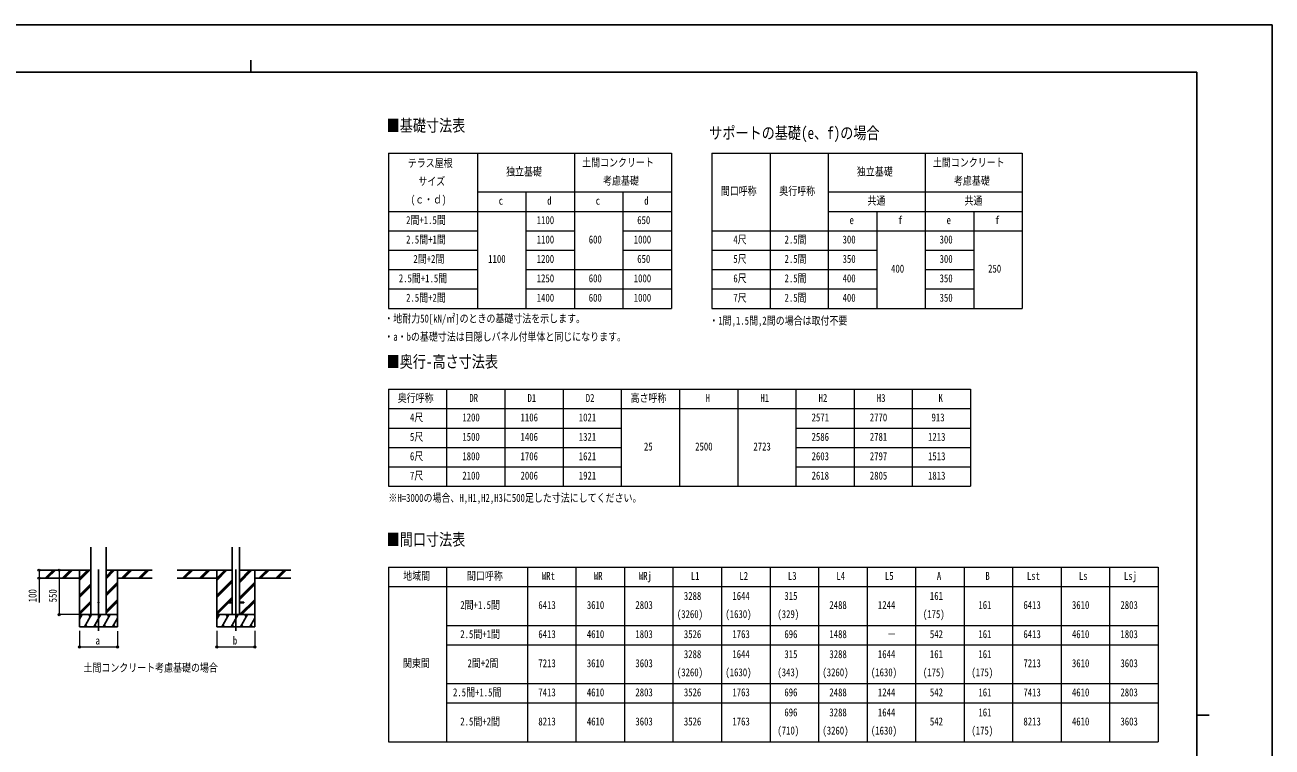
# Model space of a CAD drawing. Units: millimetres, scale not verified. Extents: x -12615 to 12615, y -8910 to 8910.
# Drawn here: x -2811 to 12615, y -20 to 8910 of the extents above; entities that cross this region are included whole.
import ezdxf
from ezdxf.enums import TextEntityAlignment as Align

# ---------------------------------------------------------------- set-up
doc = ezdxf.new("R2010")
doc.units = ezdxf.units.MM
doc.header["$LTSCALE"] = 50
doc.layers.add('0-1_TABLE1', color=7, linetype='Continuous', lineweight=18)
doc.layers.add('0-7_YKK_D', color=6, linetype='Continuous', lineweight=18)
for name, color, linetype in [('0-2_USER1', 3, 'Continuous'), ('0-4_YKK_12', 2, 'Continuous'), ('0-6_YKK_A1', 4, 'Continuous'), ('0-8_YKK_ZWAK', 7, 'Continuous')]:
    doc.layers.add(name, color=color, linetype=linetype)
doc.styles.add('ＭＳ ゴシック', font='')
doc.styles.get('ＭＳ ゴシック').set_extended_font_data('MS Gothic')

msp = doc.modelspace()

# ---------------------------------------------------------------- linework, layer by layer
at = {"layer": '0-1_TABLE1'}
for p, q in [((1685.06, 7325), (5185.06, 7325)), ((1685.06, 7325), (1685.06, 5405)), ((2785.06, 7325), (2785.06, 5405)), ((3985.06, 7325), (3985.06, 5405)), ((5185.06, 7325), (5185.06, 5405)), ((5685.06, 7325), (9525.06, 7325)), ((5685.06, 7325), (5685.06, 5405)), ((6405.06, 7325), (6405.06, 5405)), ((7125.06, 7325), (7125.06, 5405)), ((8325.06, 7325), (8325.06, 5405)), ((2785.06, 6845), (5185.06, 6845)), ((3385.06, 6845), (3385.06, 5405)), ((4585.06, 6845), (4585.06, 5405)), ((7125.06, 6845), (9525.06, 6845)), ((1685.06, 6605), (5185.06, 6605)), ((7125.06, 6605), (9525.06, 6605)), ((7725.06, 6605), (7725.06, 5405)), ((8925.06, 6605), (8925.06, 5405)), ((1685.06, 6365), (2785.06, 6365)), ((3385.06, 6365), (3985.06, 6365)), ((4585.06, 6365), (5185.06, 6365)), ((5685.06, 6365), (9525.06, 6365)), ((1685.06, 6125), (2785.06, 6125)), ((3385.06, 6125), (3985.06, 6125)), ((4585.06, 6125), (5185.06, 6125)), ((5685.06, 6125), (7725.06, 6125)), ((8325.06, 6125), (8925.06, 6125)), ((1685.06, 5885), (2785.06, 5885)), ((3385.06, 5885), (5185.06, 5885)), ((5685.06, 5885), (7725.06, 5885)), ((8325.06, 5885), (8925.06, 5885)), ((1685.06, 5645), (2785.06, 5645)), ((3385.06, 5645), (5185.06, 5645)), ((5685.06, 5645), (7725.06, 5645)), ((8325.06, 5645), (8925.06, 5645)), ((1685.06, 5405), (5185.06, 5405)), ((1685.06, 4405), (8885.06, 4405)), ((1685.06, 4405), (1685.06, 3205)), ((2405.06, 4405), (2405.06, 3205)), ((3125.06, 4405), (3125.06, 3205)), ((3845.06, 4405), (3845.06, 3205)), ((4565.06, 4405), (4565.06, 3205)), ((5285.06, 4405), (5285.06, 3205)), ((6005.06, 4405), (6005.06, 3205)), ((6725.06, 4405), (6725.06, 3205)), ((7445.06, 4405), (7445.06, 3205)), ((8165.06, 4405), (8165.06, 3205)), ((8885.06, 4405), (8885.06, 3205)), ((1685.06, 4165), (8885.06, 4165)), ((1685.06, 3925), (4565.06, 3925)), ((6725.06, 3925), (8885.06, 3925)), ((1685.06, 3685), (4565.06, 3685)), ((6725.06, 3685), (8885.06, 3685)), ((1685.06, 3445), (4565.06, 3445)), ((6725.06, 3445), (8885.06, 3445)), ((1685.06, 3205), (8885.06, 3205)), ((1685.06, 2205), (11205.06, 2205)), ((1685.06, 2205), (1685.06, 45)), ((2405.06, 2205), (2405.06, 45)), ((3405.06, 2205), (3405.06, 45)), ((4005.06, 2205), (4005.06, 45)), ((4605.06, 2205), (4605.06, 45)), ((5205.06, 2205), (5205.06, 45)), ((5805.06, 2205), (5805.06, 45)), ((6405.06, 2205), (6405.06, 45)), ((7005.06, 2205), (7005.06, 45)), ((7605.06, 2205), (7605.06, 45)), ((8205.06, 2205), (8205.06, 45)), ((8805.06, 2205), (8805.06, 45)), ((9405.06, 2205), (9405.06, 45)), ((10005.06, 2205), (10005.06, 45)), ((10605.06, 2205), (10605.06, 45)), ((11205.06, 2205), (11205.06, 45)), ((1685.06, 1965), (11205.06, 1965)), ((2405.06, 1485), (11205.06, 1485)), ((2405.06, 1245), (11205.06, 1245)), ((2405.06, 765), (11205.06, 765)), ((2405.06, 525), (11205.06, 525)), ((1685.06, 45), (11205.06, 45))]:
    msp.add_line(p, q, dxfattribs=at)
for points in [[(9525.06, 7325), (9525.06, 6605), (9525.06, 5405)], [(5685.06, 5405), (6405.06, 5405), (7725.06, 5405), (9525.06, 5405)]]:
    msp.add_lwpolyline(points, dxfattribs=at)
at = {"layer": '0-4_YKK_12'}
for p, q in [((-1901.91, 2176.54), (-1901.91, 1417.33)), ((-203.45, 2176.54), (-203.45, 1417.33))]:
    msp.add_line(p, q, dxfattribs=at)
at = {"layer": '0-6_YKK_A1'}
for p, q in [((-1995.66, 1617.33), (-1995.66, 2452.68)), ((-1808.16, 1617.33), (-1808.16, 2452.68)), ((-248.65, 2452.68), (-248.65, 1617.33)), ((-158.25, 2452.68), (-158.25, 1617.33)), ((-1995.66, 2167.33), (-2627.86, 2167.33)), ((-2561.17, 2068.73), (-2462.57, 2167.33)), ((-2548.43, 2067.33), (-2448.43, 2167.33)), ((-2534.29, 2067.33), (-2434.29, 2167.33)), ((-2349.04, 2068.73), (-2250.44, 2167.33)), ((-2336.3, 2067.33), (-2236.3, 2167.33)), ((-2322.16, 2067.33), (-2222.16, 2167.33)), ((-2136.91, 2167.33), (-2136.91, 1467.33)), ((-2136.91, 2040.45), (-2010.02, 2167.33)), ((-2136.91, 2054.59), (-2024.17, 2167.33)), ((-2136.91, 2068.73), (-2038.31, 2167.33)), ((-1808.16, 2060.83), (-1701.66, 2167.33)), ((-1808.16, 2074.97), (-1715.8, 2167.33)), ((-1808.16, 2089.11), (-1729.94, 2167.33)), ((-1808.16, 2167.33), (-1236.29, 2167.33)), ((-1666.91, 2167.33), (-1666.91, 1467.33)), ((-1617.81, 2067.33), (-1517.81, 2167.33)), ((-1603.67, 2067.33), (-1503.67, 2167.33)), ((-1589.53, 2067.33), (-1489.52, 2167.33)), ((-1405.68, 2067.33), (-1305.68, 2167.33)), ((-1391.54, 2067.33), (-1291.53, 2167.33)), ((-1377.39, 2067.33), (-1277.39, 2167.33)), ((-248.65, 2167.33), (-929.4, 2167.33)), ((-862.71, 2068.73), (-764.11, 2167.33)), ((-849.97, 2067.33), (-749.97, 2167.33)), ((-835.83, 2067.33), (-735.83, 2167.33)), ((-650.58, 2068.73), (-551.98, 2167.33)), ((-637.84, 2067.33), (-537.84, 2167.33)), ((-623.7, 2067.33), (-523.7, 2167.33)), ((-438.45, 2167.33), (-438.45, 1467.33)), ((-438.45, 2040.45), (-311.57, 2167.33)), ((-438.45, 2054.59), (-325.71, 2167.33)), ((-438.45, 2068.73), (-339.85, 2167.33)), ((-158.25, 2012.28), (-3.2, 2167.33)), ((-158.25, 2026.42), (-17.34, 2167.33)), ((-158.25, 2040.56), (-31.48, 2167.33)), ((-158.25, 2167.33), (479.76, 2167.33)), ((31.55, 2167.33), (31.55, 1467.33)), ((80.65, 2067.33), (180.65, 2167.33)), ((94.79, 2067.33), (194.79, 2167.33)), ((108.93, 2067.33), (208.93, 2167.33)), ((292.78, 2067.33), (392.78, 2167.33)), ((306.92, 2067.33), (406.92, 2167.33)), ((321.07, 2067.33), (421.07, 2167.33)), ((-2136.91, 2067.33), (-2627.86, 2067.33)), ((-1808.16, 1876.98), (-1666.91, 2018.23)), ((-1666.91, 2067.33), (-1236.29, 2067.33)), ((-438.45, 2067.33), (-929.4, 2067.33)), ((-438.45, 1856.6), (-248.65, 2046.4)), ((-438.45, 1842.46), (-248.65, 2032.26)), ((-438.45, 1828.32), (-248.65, 2018.12)), ((-158.25, 1828.43), (31.55, 2018.23)), ((31.55, 2067.33), (479.76, 2067.33)), ((-2136.91, 1856.6), (-1995.66, 1997.85)), ((-2136.91, 1842.46), (-1995.66, 1983.71)), ((-2136.91, 1828.32), (-1995.66, 1969.57)), ((-1808.16, 1862.84), (-1666.91, 2004.09)), ((-1808.16, 1848.7), (-1666.91, 1989.95)), ((-158.25, 1814.29), (31.55, 2004.09)), ((-158.25, 1800.15), (31.55, 1989.95)), ((-2136.91, 1644.47), (-1995.66, 1785.72)), ((-2136.91, 1630.33), (-1995.66, 1771.58)), ((-2135.76, 1617.33), (-1995.66, 1757.43)), ((-1808.16, 1664.85), (-1666.91, 1806.1)), ((-1808.16, 1650.71), (-1666.91, 1791.96)), ((-1808.16, 1636.57), (-1666.91, 1777.82)), ((-438.45, 1644.47), (-248.65, 1834.27)), ((-438.45, 1630.33), (-303.45, 1765.33)), ((-437.3, 1617.33), (-291.8, 1762.83)), ((-303.45, 1771.83), (-303.45, 1762.83)), ((-303.45, 1771.83), (-248.65, 1771.83)), ((-303.45, 1762.83), (-248.65, 1762.83)), ((-296.95, 1771.83), (-248.65, 1820.13)), ((-282.8, 1771.83), (-248.65, 1805.98)), ((-158.25, 1771.83), (-103.45, 1771.83)), ((-158.25, 1762.83), (-103.45, 1762.83)), ((-157.22, 1617.33), (31.55, 1806.1)), ((-143.08, 1617.33), (31.55, 1791.96)), ((-128.94, 1617.33), (31.55, 1777.82)), ((-103.45, 1771.83), (-103.45, 1762.83)), ((-1666.91, 1617.33), (-2136.91, 1617.33)), ((-2136.91, 1561.16), (-2104.48, 1617.33)), ((-2119.48, 1591.35), (-2134.48, 1617.33)), ((-2075.61, 1467.33), (-1989.01, 1617.33)), ((-2004.01, 1591.35), (-2019.01, 1617.33)), ((-1960.14, 1467.33), (-1873.54, 1617.33)), ((-1888.54, 1591.35), (-1903.54, 1617.33)), ((-1844.67, 1467.33), (-1758.07, 1617.33)), ((-1773.07, 1591.35), (-1788.07, 1617.33)), ((-1729.2, 1467.33), (-1666.91, 1575.22)), ((-1666.91, 1607.47), (-1672.6, 1617.33)), ((31.55, 1617.33), (-438.45, 1617.33)), ((-438.45, 1561.16), (-406.02, 1617.33)), ((-421.02, 1591.35), (-436.02, 1617.33)), ((-377.15, 1467.33), (-290.55, 1617.33)), ((-305.55, 1591.35), (-320.55, 1617.33)), ((-261.68, 1467.33), (-175.08, 1617.33)), ((-190.08, 1591.35), (-205.08, 1617.33)), ((-146.21, 1467.33), (-59.61, 1617.33)), ((-74.61, 1591.35), (-89.61, 1617.33)), ((-30.74, 1467.33), (31.55, 1575.22)), ((31.55, 1607.47), (25.86, 1617.33)), ((-2136.91, 1467.33), (-1666.91, 1467.33)), ((-2060.61, 1493.31), (-2045.61, 1467.33)), ((-1945.14, 1493.31), (-1930.14, 1467.33)), ((-1829.67, 1493.31), (-1814.67, 1467.33)), ((-1714.2, 1493.31), (-1699.2, 1467.33)), ((-438.45, 1467.33), (31.55, 1467.33)), ((-362.15, 1493.31), (-347.15, 1467.33)), ((-246.68, 1493.31), (-231.68, 1467.33)), ((-131.21, 1493.31), (-116.21, 1467.33)), ((-15.74, 1493.31), (-0.74, 1467.33))]:
    msp.add_line(p, q, dxfattribs=at)
msp.add_circle((-1901.91, 1767.33), 5, dxfattribs=at)
at = {"layer": '0-7_YKK_D'}
for p, q in [((-2629.41, 2167.33), (-2637.91, 2167.33)), ((-2386.91, 2167.33), (-2386.91, 1617.33)), ((-2628.86, 2067.33), (-2637.91, 2067.33)), ((-2137.91, 1617.33), (-2387.91, 1617.33)), ((-2136.91, 1417.33), (-2136.91, 1216.33)), ((-1666.91, 1413.26), (-1666.91, 1216.33)), ((-438.45, 1417.33), (-438.45, 1216.33)), ((31.55, 1417.33), (31.55, 1216.33)), ((-2136.91, 1217.33), (-1666.91, 1217.33)), ((-438.45, 1217.33), (31.55, 1217.33))]:
    msp.add_line(p, q, dxfattribs=at)
msp.add_lwpolyline([(-2636.91, 2167.33), (-2636.91, 2067.33), (-2636.91, 1769.61)], dxfattribs=at)
for centre in [(-2636.91, 2167.33), (-2386.91, 2167.33), (-2636.91, 2067.33), (-2386.91, 1617.33), (-2136.91, 1217.33), (-1666.91, 1217.33), (-438.45, 1217.33), (31.55, 1217.33)]:
    msp.add_circle(centre, 12.75, dxfattribs=at)
at = {"layer": '0-8_YKK_ZWAK'}
for p, q in [((-14.94, 8475), (-14.94, 8325)), ((11685.06, 8325), (-11714.94, 8325)), ((11685.06, 8325), (11685.06, -7575)), ((11685.06, 375), (11835.06, 375))]:
    msp.add_line(p, q, dxfattribs=at)
msp.add_lwpolyline([(-12615, -8910), (12615, -8910), (12615, 8910), (-12615, 8910)], close=True, dxfattribs=at)

# ---------------------------------------------------------------- texts
at = {"layer": '0-1_TABLE1', "style": 'ＭＳ ゴシック', "width": 0.8}
for s, p in [('テラス屋根', (1925.46, 7122.5)), ('土間コンクリート', (4081.06, 7130)), ('土間コンクリート', (8421.06, 7130)), ('独立基礎', (3140.26, 7017.5)), ('独立基礎', (7480.26, 7017.5)), ('サイズ', (2055.06, 6897.5)), ('考慮基礎', (4340.26, 6905)), ('考慮基礎', (8680.26, 6905)), ('(ｃ・ｄ)', (1961.46, 6672.5)), ('d', (3649.06, 6657.5)), ('d', (4849.06, 6657.5)), ('間口呼称', (5796.66, 6777.5)), ('奥行呼称', (6520.26, 6777.5)), ('共通', (7609.86, 6657.5)), ('共通', (8809.86, 6657.5)), ('c', (3049.06, 6657.5)), ('c', (4249.06, 6657.5)), ('2間+1.5間', (1903.86, 6417.5)), ('1100', (3519.46, 6417.5)), ('650', (4762.66, 6417.5)), ('e', (7389.06, 6417.5)), ('f', (7989.06, 6417.5)), ('e', (8589.06, 6417.5)), ('f', (9189.06, 6417.5)), ('2.5間+1間', (1903.86, 6177.5)), ('1100', (3519.46, 6177.5)), ('600', (4162.66, 6177.5)), ('1000', (4719.46, 6177.5)), ('4尺', (5951.46, 6177.5)), ('2.5間', (6585.06, 6177.5)), ('300', (7302.66, 6177.5)), ('300', (8502.66, 6177.5)), ('2間+2間', (1993.86, 5937.5)), ('1100', (2919.46, 5937.5)), ('1200', (3519.46, 5937.5)), ('650', (4762.66, 5937.5)), ('5尺', (5951.46, 5937.5)), ('2.5間', (6585.06, 5937.5)), ('350', (7302.66, 5937.5)), ('300', (8502.66, 5937.5)), ('400', (7902.66, 5817.5)), ('250', (9102.66, 5817.5)), ('2.5間+1.5間', (1813.86, 5697.5)), ('1250', (3519.46, 5697.5)), ('600', (4162.66, 5697.5)), ('1000', (4719.46, 5697.5)), ('6尺', (5951.46, 5697.5)), ('2.5間', (6585.06, 5697.5)), ('400', (7302.66, 5697.5)), ('350', (8502.66, 5697.5)), ('2.5間+2間', (1903.86, 5457.5)), ('1400', (3519.46, 5457.5)), ('600', (4162.66, 5457.5)), ('1000', (4719.46, 5457.5)), ('7尺', (5951.46, 5457.5)), ('2.5間', (6585.06, 5457.5)), ('400', (7302.66, 5457.5)), ('350', (8502.66, 5457.5)), ('奥行呼称', (1800.26, 4217.5)), ('DR', (2685.86, 4217.5)), ('D1', (3405.86, 4217.5)), ('D2', (4125.86, 4217.5)), ('高さ呼称', (4680.26, 4217.5)), ('H', (5609.06, 4217.5)), ('H1', (6285.86, 4217.5)), ('H2', (7005.86, 4217.5)), ('H3', (7725.86, 4217.5)), ('K', (8489.06, 4217.5)), ('4尺', (1951.46, 3977.5)), ('1200', (2599.46, 3977.5)), ('1106', (3319.46, 3977.5)), ('1021', (4039.46, 3977.5)), ('2571', (6919.46, 3977.5)), ('2770', (7639.46, 3977.5)), ('913', (8402.66, 3977.5)), ('5尺', (1951.46, 3737.5)), ('1500', (2599.46, 3737.5)), ('1406', (3319.46, 3737.5)), ('1321', (4039.46, 3737.5)), ('2586', (6919.46, 3737.5)), ('2781', (7639.46, 3737.5)), ('1213', (8359.46, 3737.5)), ('25', (4845.86, 3617.5)), ('2500', (5479.46, 3617.5)), ('2723', (6199.46, 3617.5)), ('6尺', (1951.46, 3497.5)), ('1800', (2599.46, 3497.5)), ('1706', (3319.46, 3497.5)), ('1621', (4039.46, 3497.5)), ('2603', (6919.46, 3497.5)), ('2797', (7639.46, 3497.5)), ('1513', (8359.46, 3497.5)), ('7尺', (1951.46, 3257.5)), ('2100', (2599.46, 3257.5)), ('2006', (3319.46, 3257.5)), ('1921', (4039.46, 3257.5)), ('2618', (6919.46, 3257.5)), ('2805', (7639.46, 3257.5)), ('1813', (8359.46, 3257.5)), ('地域間', (1868.66, 2017.5)), ('間口呼称', (2656.66, 2017.5)), ('WRt', (3582.66, 2017.5)), ('WR', (4225.86, 2017.5)), ('WRj', (4782.66, 2017.5)), ('L1', (5425.86, 2017.5)), ('L2', (6025.86, 2017.5)), ('L3', (6625.86, 2017.5)), ('L4', (7225.86, 2017.5)), ('L5', (7825.86, 2017.5)), ('A', (8469.06, 2017.5)), ('B', (9069.06, 2017.5)), ('Lst', (9582.66, 2017.5)), ('Ls', (10225.86, 2017.5)), ('Lsj', (10782.66, 2017.5)), ('3288', (5339.46, 1770)), ('1644', (5939.46, 1770)), ('315', (6582.66, 1770)), ('161', (8382.66, 1770)), ('2間+1.5間', (2573.86, 1657.5)), ('6413', (3539.46, 1657.5)), ('3610', (4139.46, 1657.5)), ('2803', (4739.46, 1657.5)), ('2488', (7139.46, 1657.5)), ('1244', (7739.46, 1657.5)), ('161', (8982.66, 1657.5)), ('6413', (9539.46, 1657.5)), ('3610', (10139.46, 1657.5)), ('2803', (10739.46, 1657.5)), ('(3260)', (5253.06, 1545)), ('(1630)', (5853.06, 1545)), ('(329)', (6496.26, 1545)), ('(175)', (8296.26, 1545)), ('2.5間+1間', (2573.86, 1297.5)), ('6413', (3539.46, 1297.5)), ('4610', (4139.46, 1297.5)), ('1803', (4739.46, 1297.5)), ('3526', (5339.46, 1297.5)), ('1763', (5939.46, 1297.5)), ('696', (6582.66, 1297.5)), ('1488', (7139.46, 1297.5)), ('542', (8382.66, 1297.5)), ('161', (8982.66, 1297.5)), ('6413', (9539.46, 1297.5)), ('4610', (10139.46, 1297.5)), ('1803', (10739.46, 1297.5)), ('－', (7854.66, 1297.5)), ('関東間', (1865.06, 937.5)), ('3288', (5339.46, 1050)), ('1644', (5939.46, 1050)), ('315', (6582.66, 1050)), ('3288', (7139.46, 1050)), ('1644', (7739.46, 1050)), ('161', (8382.66, 1050)), ('161', (8982.66, 1050)), ('2間+2間', (2663.86, 937.5)), ('7213', (3539.46, 937.5)), ('3610', (4139.46, 937.5)), ('3603', (4739.46, 937.5)), ('(3260)', (5253.06, 825)), ('(1630)', (5853.06, 825)), ('(343)', (6496.26, 825)), ('(3260)', (7053.06, 825)), ('(1630)', (7653.06, 825)), ('(175)', (8296.26, 825)), ('(175)', (8896.26, 825)), ('7213', (9539.46, 937.5)), ('3610', (10139.46, 937.5)), ('3603', (10739.46, 937.5)), ('2.5間+1.5間', (2483.86, 577.5)), ('7413', (3539.46, 577.5)), ('4610', (4139.46, 577.5)), ('2803', (4739.46, 577.5)), ('3526', (5339.46, 577.5)), ('1763', (5939.46, 577.5)), ('696', (6582.66, 577.5)), ('2488', (7139.46, 577.5)), ('1244', (7739.46, 577.5)), ('542', (8382.66, 577.5)), ('161', (8982.66, 577.5)), ('7413', (9539.46, 577.5)), ('4610', (10139.46, 577.5)), ('2803', (10739.46, 577.5)), ('2.5間+2間', (2573.86, 217.5)), ('8213', (3539.46, 217.5)), ('4610', (4139.46, 217.5)), ('3603', (4739.46, 217.5)), ('3526', (5339.46, 217.5)), ('1763', (5939.46, 217.5)), ('696', (6582.66, 330)), ('3288', (7139.46, 330)), ('1644', (7739.46, 330)), ('542', (8382.66, 217.5)), ('161', (8982.66, 330)), ('8213', (9539.46, 217.5)), ('4610', (10139.46, 217.5)), ('3603', (10739.46, 217.5)), ('(710)', (6496.26, 105)), ('(3260)', (7053.06, 105)), ('(1630)', (7653.06, 105)), ('(175)', (8896.26, 105))]:
    msp.add_text(s, height=98.97, dxfattribs=at).set_placement(p, align=Align.BOTTOM_LEFT)
at = {"layer": '0-2_USER1', "style": 'ＭＳ ゴシック', "width": 0.8}
for s, height, p in [('■基礎寸法表', 148.5, (1663.4, 7547.5)), ('サポートの基礎(e、f)の場合', 148.5, (5654, 7456)), ('・地耐力50[kN/㎡]のときの基礎寸法を示します。', 98.97, (1634.34, 5199.87)), ('・1間,1.5間,2間の場合は取付不要', 98.97, (5654.85, 5174.13)), ('・a・bの基礎寸法は目隠しパネル付単体と同じになります。', 98.97, (1634.34, 4974.87)), ('■奥行-高さ寸法表', 148.5, (1663.4, 4627.5)), ('※H=3000の場合、H,H1,H2,H3に500足した寸法にしてください。', 98.97, (1685, 2982)), ('■間口寸法表', 148.5, (1663.4, 2427.5)), ('土間コンクリート考慮基礎の場合', 98.97, (-2087, 881.79))]:
    msp.add_text(s, height=height, dxfattribs=at).set_placement(p, align=Align.BOTTOM_LEFT)
at = {"layer": '0-7_YKK_D', "style": 'ＭＳ ゴシック', "width": 0.8}
for s, p in [('100', (-2637.87, 1770.57)), ('550', (-2387.87, 1769.93))]:
    msp.add_text(s, height=98.97, rotation=90, dxfattribs=at).set_placement(p, align=Align.BOTTOM_LEFT)
for s, p in [('a', (-1937.91, 1218.29)), ('b', (-239.45, 1218.29))]:
    msp.add_text(s, height=98.97, dxfattribs=at).set_placement(p, align=Align.BOTTOM_LEFT)

doc.saveas('drawing.dxf')
